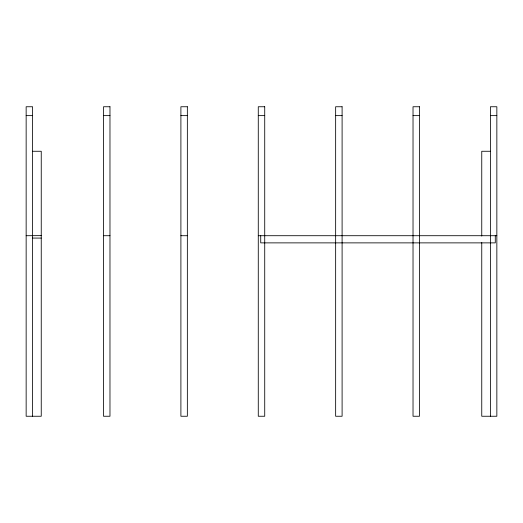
<?xml version="1.0" encoding="UTF-8"?>
<svg xmlns="http://www.w3.org/2000/svg" width="523" height="523" viewBox="0 0 523 523"><rect width="100%" height="100%" fill="white"/><g stroke="black" fill="none" stroke-linecap="round" stroke-linejoin="round"><path stroke-width="0.78" d="M26.15 115.629L32.596 115.629M103.528 115.629L109.974 115.629M180.899 115.629L187.352 115.629M258.277 115.629L264.723 115.629M335.648 115.629L342.101 115.629M413.026 115.629L419.472 115.629M490.404 115.629L496.85 115.629M32.504 151.265L41.245 151.265L41.245 416.249L26.15 416.249L26.15 106.751L32.596 106.751L32.596 416.249M490.496 151.265L481.755 151.265L481.755 236.063M26.15 235.71L41.245 235.631M103.528 235.71L109.974 235.71M180.899 235.71L187.352 235.71M258.277 235.71L496.85 235.71M32.504 238.076L41.245 238.076M495.288 235.71L495.288 242.875L260.722 242.875L260.722 235.71M490.404 416.249L490.404 106.751L496.85 106.751L496.85 416.249L481.755 416.249L481.755 242.58M109.974 106.751L103.528 106.751L103.528 416.249L109.974 416.249L109.974 106.751M187.352 106.751L180.899 106.751L180.899 416.249L187.352 416.249L187.352 106.751M264.723 106.751L258.277 106.751L258.277 416.249L264.723 416.249L264.723 106.751M342.101 106.751L335.648 106.751L335.648 416.249L342.101 416.249L342.101 106.751M419.472 106.751L413.026 106.751L413.026 416.249L419.472 416.249L419.472 106.751"/></g></svg>
